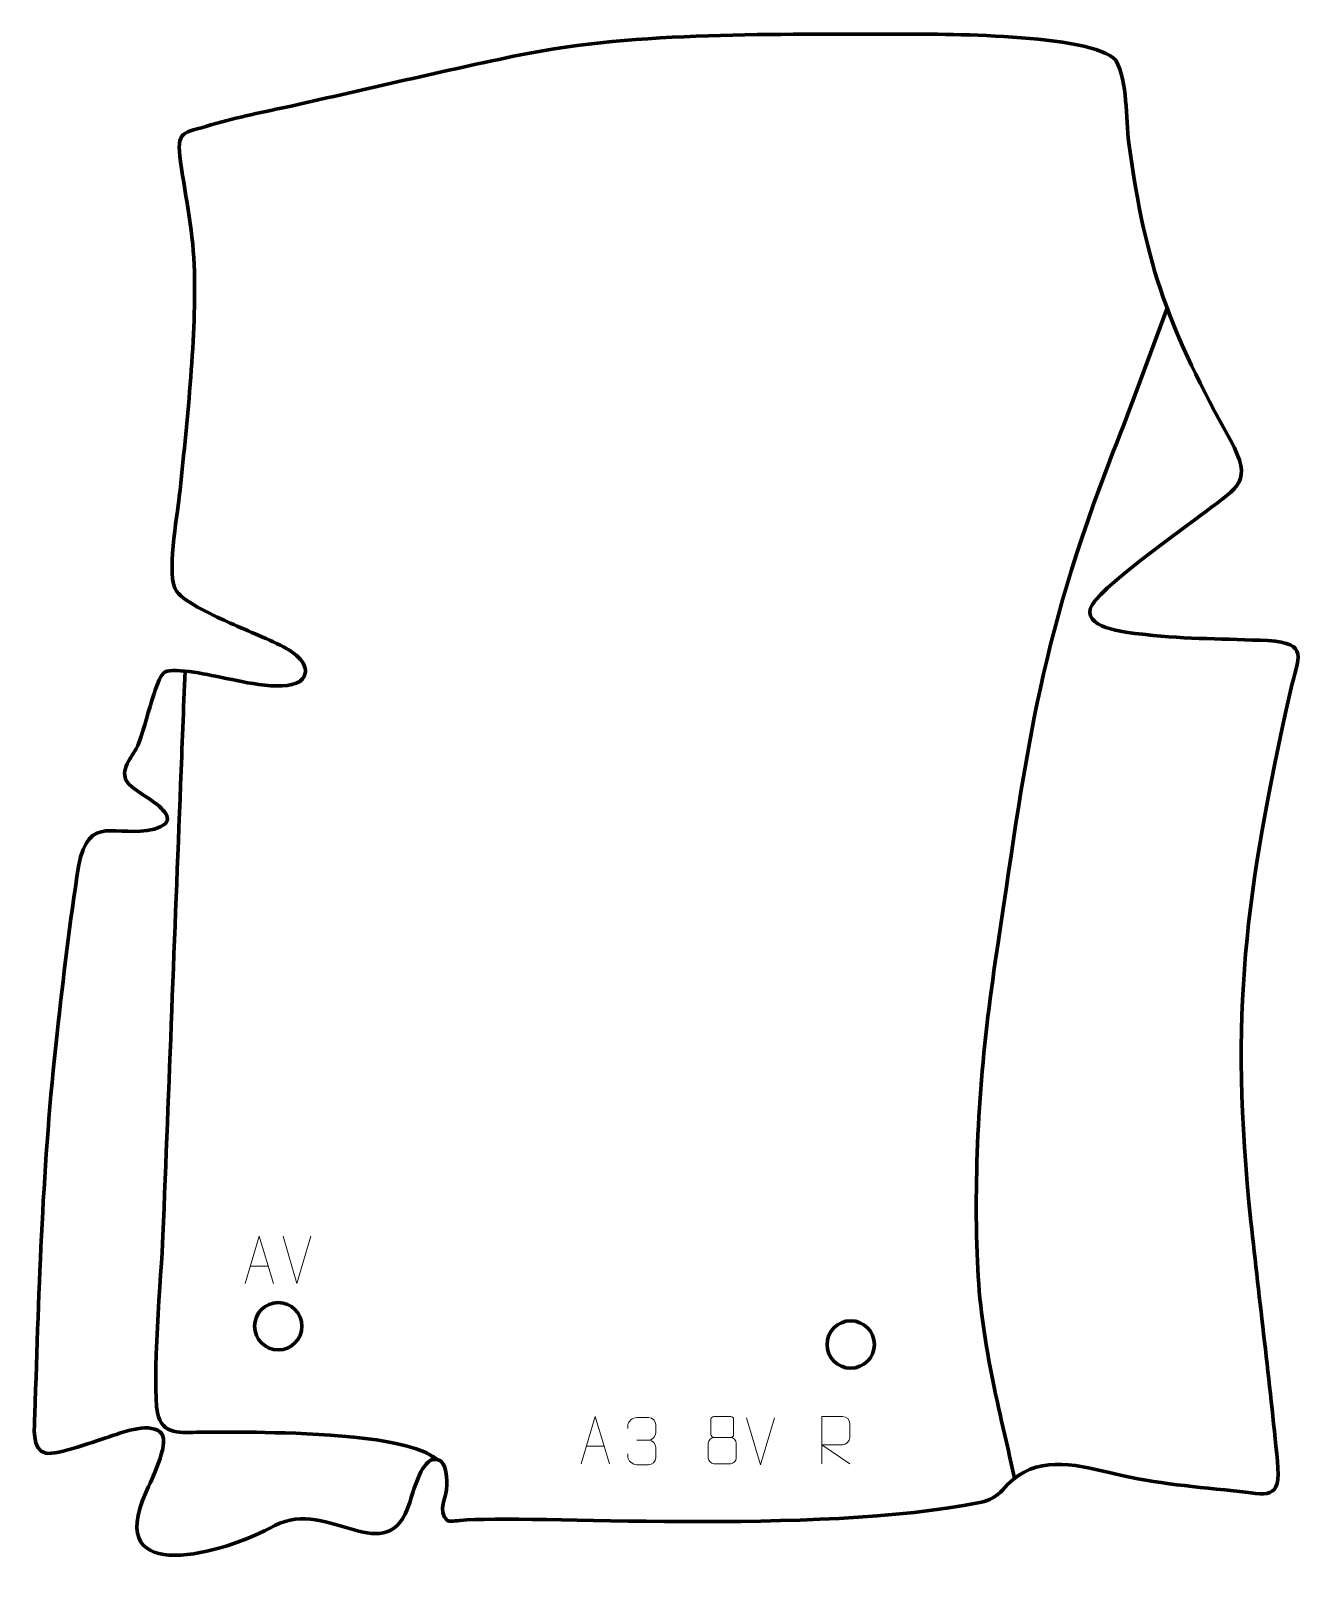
# Model space of a CAD drawing. Header units: millimetres. Extents: x 948 to 1623, y 32 to 854.
import ezdxf

# ---------------------------------------------------------------- set-up
doc = ezdxf.new("R2010")
doc.units = ezdxf.units.MM
doc.header["$MEASUREMENT"] = 0
doc.layers.add('layer 2', color=7, linetype='Continuous')
doc.layers.add('layer 3', color=7, linetype='Continuous')

msp = doc.modelspace()

# ---------------------------------------------------------------- linework, layer by layer
at = {"layer": 'layer 2', "color": 142, "lineweight": 200}
for centre in [(1078.6952, 170.631), (1380.9817, 160.9737)]:
    msp.add_ellipse(centre, major_axis=(0, 12.5), ratio=1, dxfattribs=at)
at = {"layer": 'layer 2', "color": 142, "lineweight": 158}
for points, knots in [([(1467.5395, 90.3687), (1458.0938, 132.413), (1449.1031, 165.1283), (1447.6808, 208.9581), (1447.6808, 208.9581), (1445.9898, 261.0692), (1449.6113, 311.4191), (1457.3354, 363.0574), (1457.3354, 363.0574), (1473.4803, 470.9915), (1479.4694, 529.9504), (1519.6452, 632.433), (1519.6452, 632.433), (1529.479, 657.5176), (1538.6038, 682.8748), (1548.0716, 708.0999)], [0, 0, 0, 0, 0.2, 0.2, 0.2, 0.2, 0.4, 0.4, 0.4, 0.4, 0.6, 0.6, 0.6, 0.6, 1, 1, 1, 1]), ([(1029.4754, 516.5404), (1028.695, 496.557), (1027.9146, 476.5736), (1027.1342, 456.5902), (1027.1342, 456.5902), (1024.0321, 377.1562), (1020.9299, 297.7222), (1017.8275, 218.2882), (1017.8275, 218.2882), (1016.9507, 199.2616), (1011.9056, 139.618), (1014.9381, 124.9404), (1014.9381, 124.9404), (1017.4458, 112.8027), (1027.3295, 114.5362), (1037.6746, 114.6333), (1037.6746, 114.6333), (1047.468, 114.7252), (1057.4356, 114.7198), (1067.2289, 114.607), (1067.2289, 114.607), (1090.5894, 114.2086), (1134.7462, 113.1608), (1155.6911, 104.3483), (1155.6911, 104.3483), (1155.6911, 104.3483), (1156.6727, 103.88), (1156.6727, 103.88), (1156.6727, 103.88), (1158.8205, 102.7378), (1160.9107, 101.4595), (1162.9942, 100.2039)], [0, 0, 0, 0, 0.11111111, 0.11111111, 0.11111111, 0.11111111, 0.22222222, 0.22222222, 0.22222222, 0.22222222, 0.33333333, 0.33333333, 0.33333333, 0.33333333, 0.44444444, 0.44444444, 0.44444444, 0.44444444, 0.55555556, 0.55555556, 0.55555556, 0.55555556, 0.66666667, 0.66666667, 0.66666667, 0.66666667, 0.77777778, 0.77777778, 0.77777778, 0.77777778, 1, 1, 1, 1])]:
    msp.add_open_spline(points, degree=3, knots=knots, dxfattribs=at)
at = {"layer": 'layer 2', "color": 250, "lineweight": 9}
for points, knots in [([(1061.1931, 193.1477), (1061.1931, 193.1477), (1068.5641, 218.1012), (1068.5641, 218.1012), (1068.5641, 218.1012), (1068.5641, 218.1012), (1076.134, 193.1477), (1076.134, 193.1477)], [0, 0, 0, 0, 0.33333333, 0.33333333, 0.33333333, 0.33333333, 1, 1, 1, 1]), ([(1238.6722, 97.9866), (1238.6722, 97.9866), (1246.0432, 122.9401), (1246.0432, 122.9401), (1246.0432, 122.9401), (1246.0432, 122.9401), (1253.6131, 97.9866), (1253.6131, 97.9866)], [0, 0, 0, 0, 0.33333333, 0.33333333, 0.33333333, 0.33333333, 1, 1, 1, 1]), ([(1263.3348, 116.7085), (1263.3348, 116.7085), (1263.3348, 118.5657), (1263.3348, 118.5657), (1263.3348, 118.5657), (1263.3205, 120.3076), (1265.985, 122.4257), (1268.0441, 122.403), (1268.0441, 122.403), (1270.1082, 122.403), (1272.1722, 122.403), (1274.2359, 122.403), (1274.2359, 122.403), (1276.4304, 122.4118), (1278.0287, 120.565), (1278.0731, 118.6529), (1278.0731, 118.6529), (1278.0727, 117.2178), (1278.0727, 115.7827), (1278.0731, 114.3472), (1278.0731, 114.3472), (1278.0245, 112.6937), (1276.4219, 110.4637), (1274.2236, 110.4737), (1274.2236, 110.4737), (1276.4273, 110.4625), (1278.0353, 108.6593), (1278.0893, 106.5998), (1278.0893, 106.5998), (1278.0889, 104.8151), (1278.0889, 103.0304), (1278.0893, 101.2453), (1278.0893, 101.2453), (1278.0994, 99.1839), (1276.0445, 97.4208), (1274.2236, 97.4289), (1274.2236, 97.4289), (1272.1583, 97.4292), (1270.0931, 97.4292), (1268.0275, 97.4289), (1268.0275, 97.4289), (1265.8589, 97.4404), (1263.3279, 99.8406), (1263.3093, 101.3024), (1263.3093, 101.3024), (1263.3093, 101.3024), (1263.3093, 103.211), (1263.3093, 103.211)], [0, 0, 0, 0, 0.07692308, 0.07692308, 0.07692308, 0.07692308, 0.15384615, 0.15384615, 0.15384615, 0.15384615, 0.23076923, 0.23076923, 0.23076923, 0.23076923, 0.30769231, 0.30769231, 0.30769231, 0.30769231, 0.38461538, 0.38461538, 0.38461538, 0.38461538, 0.46153846, 0.46153846, 0.46153846, 0.46153846, 0.53846154, 0.53846154, 0.53846154, 0.53846154, 0.61538462, 0.61538462, 0.61538462, 0.61538462, 0.69230769, 0.69230769, 0.69230769, 0.69230769, 0.76923077, 0.76923077, 0.76923077, 0.76923077, 0.84615385, 0.84615385, 0.84615385, 0.84615385, 1, 1, 1, 1]), ([(1307.1893, 121.4742), (1307.1893, 119.2612), (1307.1893, 115.5789), (1307.1893, 113.3656), (1307.1893, 113.3656), (1307.2043, 112.8582), (1308.0117, 111.9268), (1308.7118, 111.928), (1308.7118, 111.928), (1311.6817, 111.9282), (1314.6519, 111.8433), (1317.6223, 111.843), (1317.6223, 111.843), (1318.4194, 111.8472), (1319.1401, 112.6375), (1319.1375, 113.3582), (1319.1375, 113.3582), (1319.1372, 115.5742), (1319.1372, 119.2589), (1319.1375, 121.4742), (1319.1375, 121.4742), (1319.119, 122.185), (1318.5076, 122.9454), (1317.6737, 122.938), (1317.6737, 122.938), (1314.6566, 122.9377), (1311.6397, 122.9377), (1308.6231, 122.938), (1308.6231, 122.938), (1307.9967, 122.9456), (1307.1726, 122.2346), (1307.1893, 121.4742)], [0, 0, 0, 0, 0.11111111, 0.11111111, 0.11111111, 0.11111111, 0.22222222, 0.22222222, 0.22222222, 0.22222222, 0.33333333, 0.33333333, 0.33333333, 0.33333333, 0.44444444, 0.44444444, 0.44444444, 0.44444444, 0.55555556, 0.55555556, 0.55555556, 0.55555556, 0.66666667, 0.66666667, 0.66666667, 0.66666667, 0.77777778, 0.77777778, 0.77777778, 0.77777778, 1, 1, 1, 1]), ([(1365.8107, 97.9866), (1365.8107, 97.9866), (1365.8107, 122.9401), (1365.8107, 122.9401), (1365.8107, 122.9401), (1369.4055, 122.9401), (1373.001, 122.9401), (1376.5962, 122.9401), (1376.5962, 122.9401), (1378.9215, 122.9024), (1380.4788, 121.4124), (1380.4747, 119.046), (1380.4747, 119.046), (1380.4743, 117.0105), (1380.4743, 113.9511), (1380.4747, 111.9151), (1380.4747, 111.9151), (1380.4682, 110.0396), (1378.6559, 108.0978), (1376.6464, 108.0787), (1376.6464, 108.0787), (1376.6464, 108.0787), (1365.8107, 108.0787), (1365.8107, 108.0787), (1365.8107, 108.0787), (1365.8107, 108.0787), (1380.4654, 97.9866), (1380.4654, 97.9866)], [0, 0, 0, 0, 0.125, 0.125, 0.125, 0.125, 0.25, 0.25, 0.25, 0.25, 0.375, 0.375, 0.375, 0.375, 0.5, 0.5, 0.5, 0.5, 0.625, 0.625, 0.625, 0.625, 0.75, 0.75, 0.75, 0.75, 1, 1, 1, 1]), ([(1305.7305, 108.956), (1305.7305, 105.7852), (1305.7305, 104.0831), (1305.7305, 100.9117), (1305.7305, 100.9117), (1305.722, 99.6898), (1307.4199, 97.9971), (1308.6725, 97.9886), (1308.6725, 97.9886), (1311.6556, 97.9889), (1314.6389, 97.9889), (1317.6223, 97.9886), (1317.6223, 97.9886), (1318.9456, 98.0003), (1320.566, 99.6219), (1320.5549, 100.9211), (1320.5549, 100.9211), (1320.5546, 104.0893), (1320.5546, 105.7881), (1320.5549, 108.956), (1320.5549, 108.956), (1320.4852, 110.3364), (1318.9074, 111.915), (1317.602, 111.9089), (1317.602, 111.9089), (1314.6254, 111.9086), (1311.6488, 111.9086), (1308.6725, 111.9089), (1308.6725, 111.9089), (1307.593, 111.9153), (1305.7467, 110.3364), (1305.7305, 108.956)], [0, 0, 0, 0, 0.11111111, 0.11111111, 0.11111111, 0.11111111, 0.22222222, 0.22222222, 0.22222222, 0.22222222, 0.33333333, 0.33333333, 0.33333333, 0.33333333, 0.44444444, 0.44444444, 0.44444444, 0.44444444, 0.55555556, 0.55555556, 0.55555556, 0.55555556, 0.66666667, 0.66666667, 0.66666667, 0.66666667, 0.77777778, 0.77777778, 0.77777778, 0.77777778, 1, 1, 1, 1])]:
    msp.add_open_spline(points, degree=3, knots=knots, dxfattribs=at)
for points in [[(1088.5526, 193.1404), (1088.5526, 193.1404), (1081.2308, 218.094), (1081.2308, 218.094)], [(1095.8745, 218.094), (1095.8745, 218.094), (1088.5527, 193.1404), (1088.5527, 193.1404)], [(1063.9157, 202.3971), (1063.9157, 202.3971), (1073.4114, 202.3971), (1073.4114, 202.3971)], [(1333.3421, 97.3672), (1333.3421, 97.3672), (1326.0203, 122.3208), (1326.0203, 122.3208)], [(1340.664, 122.3208), (1340.664, 122.3208), (1333.3422, 97.3672), (1333.3422, 97.3672)], [(1241.3948, 107.236), (1241.3948, 107.236), (1250.8905, 107.236), (1250.8905, 107.236)], [(1268.0445, 110.4633), (1268.0445, 110.4633), (1274.2409, 110.4633), (1274.2409, 110.4633)]]:
    msp.add_open_spline(points, degree=3, dxfattribs=at)
at = {"layer": 'layer 3', "color": 242, "lineweight": 158}
msp.add_open_spline([(1461.0923, 84.1005), (1475.5532, 101.3488), (1493.7333, 99.1661), (1515.1727, 93.9035), (1515.1727, 93.9035), (1539.6622, 87.81), (1558.3697, 86.284), (1583.1137, 83.73), (1583.1137, 83.73), (1601.2813, 81.8145), (1608.3342, 77.8946), (1606.282, 99.3253), (1606.282, 99.3253), (1602.2432, 141.5019), (1596.7681, 183.729), (1592.3051, 225.8987), (1592.3051, 225.8987), (1580.6722, 336.3503), (1589.4915, 398.834), (1613.1343, 506.0666), (1613.1343, 506.0666), (1617.2269, 524.2153), (1623.4211, 531.1713), (1601.244, 532.6179), (1601.244, 532.6179), (1579.3315, 533.6998), (1558.6605, 533.2877), (1536.6162, 535.7875), (1536.6162, 535.7875), (1529.1529, 536.7493), (1504.7252, 538.3476), (1507.4418, 549.457), (1507.4418, 549.457), (1509.7126, 558.7435), (1557.8992, 592.7823), (1568.3075, 600.621), (1568.3075, 600.621), (1586.2283, 614.2276), (1593.1487, 616.6525), (1581.6023, 638.1779), (1581.6023, 638.1779), (1549.6152, 696.1317), (1536.6744, 729.3025), (1527.8312, 795.359), (1527.8312, 795.359), (1526.1745, 808.9739), (1527.2929, 827.2737), (1521.0096, 839.0917), (1521.0096, 839.0917), (1507.8809, 853.2406), (1427.072, 852.9237), (1405.9252, 852.8838), (1405.9252, 852.8838), (1342.9639, 852.6534), (1268.5031, 854.4593), (1206.6286, 841.9515), (1206.6286, 841.9515), (1166.2302, 833.5879), (1125.7462, 823.8936), (1085.4399, 814.9119), (1085.4399, 814.9119), (1071.42, 811.7914), (1056.8847, 809.0459), (1043.1484, 804.9165), (1043.1484, 804.9165), (1028.2558, 800.4393), (1024.7924, 802.3323), (1027.1125, 785.4772), (1027.1125, 785.4772), (1029.9039, 766.1938), (1034.0514, 746.9639), (1034.4463, 727.4321), (1034.4463, 727.4321), (1035.2147, 689.4305), (1030.4172, 646.6403), (1026.466, 608.6546), (1026.466, 608.6546), (1025.3457, 598.5088), (1019.3239, 566.2658), (1025.0155, 558.7011), (1025.0155, 558.7011), (1029.7862, 552.3602), (1045.8293, 545.3805), (1053.3421, 541.9111), (1053.3421, 541.9111), (1063.1833, 537.3671), (1073.8109, 533.5162), (1083.2659, 528.3589), (1083.2659, 528.3589), (1088.2909, 525.5151), (1096.4052, 518.9366), (1091.537, 512.4303), (1091.537, 512.4303), (1084.6988, 504.697), (1059.144, 511.1149), (1050.243, 512.8749), (1050.243, 512.8749), (1044.2457, 514.0901), (1023.6188, 518.7356), (1018.9269, 516.0974), (1018.9269, 516.0974), (1013.4546, 513.0204), (1008.3853, 484.1548), (1003.6501, 475.4679), (1003.6501, 475.4679), (1000.1995, 469.704), (994.3656, 463.0143), (999.8275, 456.8552), (999.8275, 456.8552), (1003.3162, 453.606), (1009.1847, 450.2479), (1013.2403, 447.25), (1013.2403, 447.25), (1020.3888, 441.643), (1024.4677, 436.4474), (1013.1425, 433.0984), (1013.1425, 433.0984), (993.0996, 428.1206), (978.6483, 442.0515), (973.2258, 413.4063), (973.2258, 413.4063), (968.7411, 384.3554), (965.1344, 354.3639), (961.9018, 325.1308), (961.9018, 325.1308), (954.2196, 255.1058), (952.3738, 194.2672), (950.2013, 123.9307), (950.2013, 123.9307), (950.0147, 117.8315), (948.217, 105.0701), (955.9238, 103.5991), (955.9238, 103.5991), (961.8939, 102.4595), (983.4165, 110.3313), (990.3456, 112.5667), (990.3456, 112.5667), (997.082, 114.7949), (1011.8684, 120.4649), (1017.3173, 113.7288), (1017.3173, 113.7288), (1020.8927, 107.8877), (1011.6751, 89.2041), (1008.9408, 83.1812), (1008.9408, 83.1812), (985.9211, 32.4755), (1049.9125, 50.4705), (1076.8906, 65.4016), (1076.8906, 65.4016), (1105.6129, 80.3544), (1136.15, 40.1189), (1148.1504, 77.5889), (1148.1504, 77.5889), (1150.1168, 83.728), (1153.8042, 97.9812), (1160.0983, 100.2952), (1160.0983, 100.2952), (1167.4484, 101.6935), (1167.7542, 91.7811), (1167.728, 87.0134), (1167.728, 87.0134), (1167.6864, 79.4469), (1162.4886, 73.6187), (1167.9733, 68.133), (1167.9733, 68.133), (1168.8608, 67.2452), (1170.8638, 67.6888), (1174.5872, 68.0426), (1174.5872, 68.0426), (1210.1943, 71.427), (1361.9214, 59.9741), (1450.0828, 77.659), (1450.0828, 77.659), (1453.6833, 78.3812), (1458.7289, 81.2815), (1461.0923, 84.1005)], degree=3, knots=[0, 0, 0, 0, 0.02222222, 0.02222222, 0.02222222, 0.02222222, 0.04444444, 0.04444444, 0.04444444, 0.04444444, 0.06666667, 0.06666667, 0.06666667, 0.06666667, 0.08888889, 0.08888889, 0.08888889, 0.08888889, 0.11111111, 0.11111111, 0.11111111, 0.11111111, 0.13333333, 0.13333333, 0.13333333, 0.13333333, 0.15555556, 0.15555556, 0.15555556, 0.15555556, 0.17777778, 0.17777778, 0.17777778, 0.17777778, 0.2, 0.2, 0.2, 0.2, 0.22222222, 0.22222222, 0.22222222, 0.22222222, 0.24444444, 0.24444444, 0.24444444, 0.24444444, 0.26666667, 0.26666667, 0.26666667, 0.26666667, 0.28888889, 0.28888889, 0.28888889, 0.28888889, 0.31111111, 0.31111111, 0.31111111, 0.31111111, 0.33333333, 0.33333333, 0.33333333, 0.33333333, 0.35555556, 0.35555556, 0.35555556, 0.35555556, 0.37777778, 0.37777778, 0.37777778, 0.37777778, 0.4, 0.4, 0.4, 0.4, 0.42222222, 0.42222222, 0.42222222, 0.42222222, 0.44444444, 0.44444444, 0.44444444, 0.44444444, 0.46666667, 0.46666667, 0.46666667, 0.46666667, 0.48888889, 0.48888889, 0.48888889, 0.48888889, 0.51111111, 0.51111111, 0.51111111, 0.51111111, 0.53333333, 0.53333333, 0.53333333, 0.53333333, 0.55555556, 0.55555556, 0.55555556, 0.55555556, 0.57777778, 0.57777778, 0.57777778, 0.57777778, 0.6, 0.6, 0.6, 0.6, 0.62222222, 0.62222222, 0.62222222, 0.62222222, 0.64444444, 0.64444444, 0.64444444, 0.64444444, 0.66666667, 0.66666667, 0.66666667, 0.66666667, 0.68888889, 0.68888889, 0.68888889, 0.68888889, 0.71111111, 0.71111111, 0.71111111, 0.71111111, 0.73333333, 0.73333333, 0.73333333, 0.73333333, 0.75555556, 0.75555556, 0.75555556, 0.75555556, 0.77777778, 0.77777778, 0.77777778, 0.77777778, 0.8, 0.8, 0.8, 0.8, 0.82222222, 0.82222222, 0.82222222, 0.82222222, 0.84444444, 0.84444444, 0.84444444, 0.84444444, 0.86666667, 0.86666667, 0.86666667, 0.86666667, 0.88888889, 0.88888889, 0.88888889, 0.88888889, 0.91111111, 0.91111111, 0.91111111, 0.91111111, 0.93333333, 0.93333333, 0.93333333, 0.93333333, 0.95555556, 0.95555556, 0.95555556, 0.95555556, 1, 1, 1, 1], dxfattribs=at)

doc.saveas('drawing.dxf')
